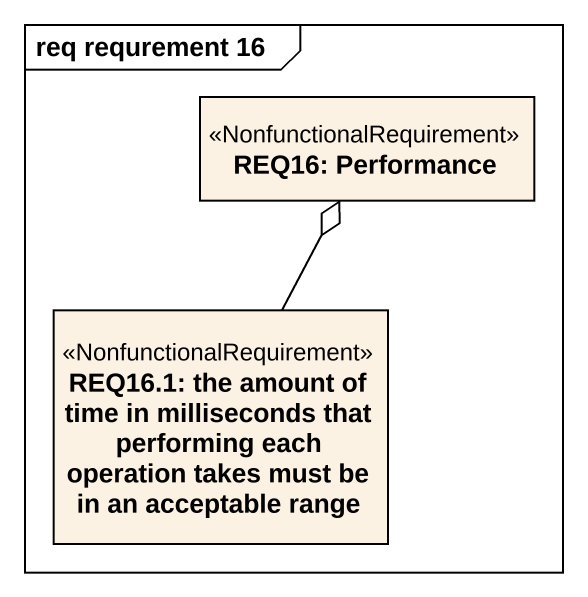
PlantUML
@startuml
mainframe req requrement 16
hide circle
hide empty members
class "REQ16: Performance" as REQ16_Performance <<NonfunctionalRequirement>>
class "REQ16.1: the amount of time in milliseconds that performing each operation takes must be in an acceptable range" as REQ16_1_the_amount_of_time <<NonfunctionalRequirement>>
REQ16_1_the_amount_of_time -up-o REQ16_Performance
@enduml
